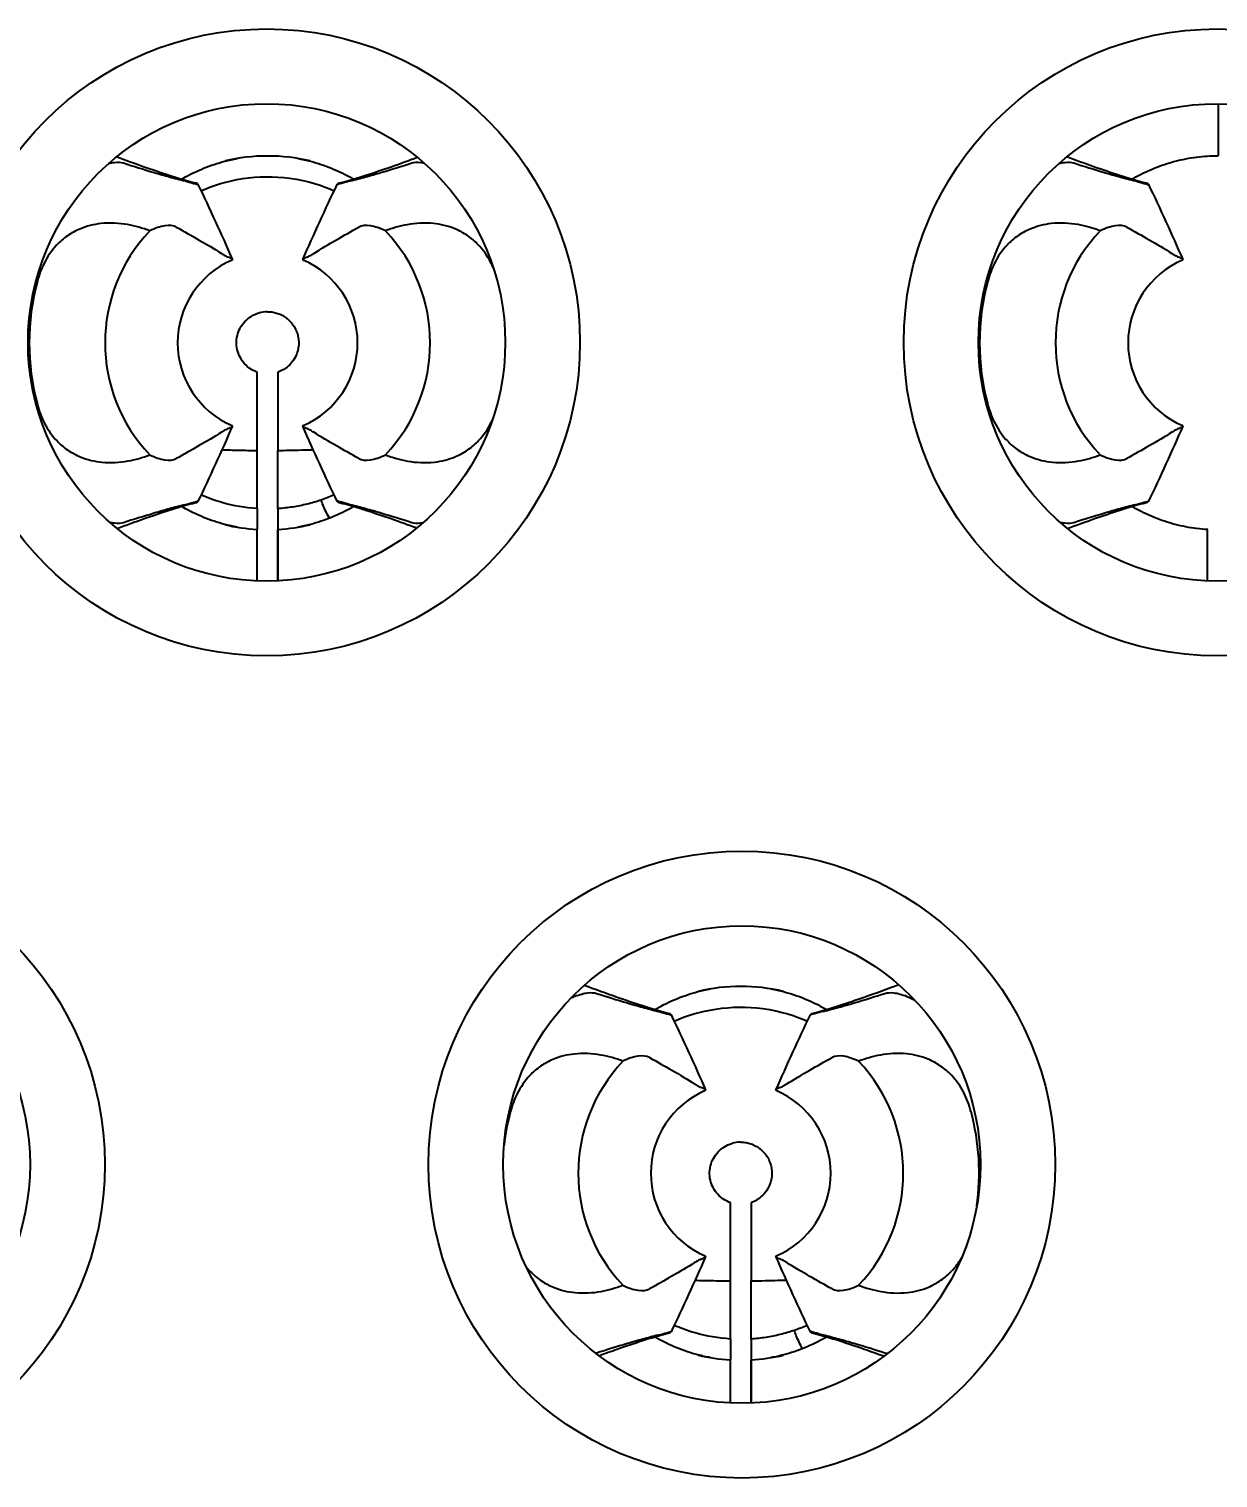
# Model space of a CAD drawing. Header units: millimetres. Extents: x 0 to 1188, y 0 to 840.
# Drawn here: x 111.697 to 114.562, y 345.571 to 349.061 of the extents above; entities that cross this region are included whole.
import ezdxf

# ---------------------------------------------------------------- set-up
doc = ezdxf.new("R2010")
doc.units = ezdxf.units.MM
doc.header["$LTSCALE"] = 2
doc.layers.add('가시적인 것(ISO)', color=3, linetype='Continuous', lineweight=40)

msp = doc.modelspace()

# ---------------------------------------------------------------- linework, layer by layer
at = {"layer": '가시적인 것(ISO)'}
for p, q in [((114.5615, 348.8806), (114.5615, 348.7552)), ((112.2465, 347.9054), (112.2465, 348.0453)), ((112.2965, 347.9054), (112.2965, 348.0454)), ((112.2465, 347.9054), (112.2465, 347.8553)), ((112.2465, 347.731), (112.2465, 347.8553)), ((112.2965, 347.7312), (112.2965, 347.8553)), ((113.3865, 345.9054), (113.3865, 346.0453)), ((113.4365, 345.9054), (113.4365, 346.0454)), ((113.3865, 345.9054), (113.3865, 345.8553)), ((113.3865, 345.7512), (113.3865, 345.8553)), ((113.4365, 345.751), (113.4365, 345.8553))]:
    msp.add_line(p, q, dxfattribs=at)
for centre, radius in [((112.2692, 348.3056), 0.755), ((114.5592, 348.3056), 0.755), ((112.2692, 348.3056), 0.575), ((114.5592, 348.3056), 0.575), ((111.1242, 346.3256), 0.755), ((113.4142, 346.3256), 0.755), ((111.1242, 346.3256), 0.575), ((113.4142, 346.3256), 0.575)]:
    msp.add_circle(centre, radius, dxfattribs=at)
for centre, radius, start, end in [((112.2715, 348.3046), 0.45, 90, 103.1782), ((112.2715, 348.3046), 0.45, 76.8218, 90), ((112.2715, 348.3046), 0.3916, 136.4808, 223.5197), ((112.2715, 348.3046), 0.3916, 316.4807, 43.5197), ((114.5615, 348.3046), 0.3916, 136.4808, 223.5197), ((112.2715, 348.3046), 0.2168, 113.2155, 246.7835), ((112.2715, 348.3046), 0.2168, 293.2154, 66.7839), ((114.5615, 348.3046), 0.2168, 113.2155, 246.7835), ((112.2715, 348.3046), 0.5744, 164.9931, 195.0072), ((114.5615, 348.3046), 0.5744, 164.9931, 195.0072), ((112.2715, 348.3046), 0.45, 256.8218, 266.8153), ((112.2715, 348.3046), 0.45, 273.1847, 283.1782), ((113.4115, 346.3046), 0.45, 90, 103.1782), ((113.4115, 346.3046), 0.45, 76.8218, 90), ((113.4115, 346.3046), 0.3916, 136.4808, 223.5197), ((113.4115, 346.3046), 0.3916, 316.4807, 43.5197), ((113.4115, 346.3046), 0.2168, 113.2155, 246.7835), ((113.4115, 346.3046), 0.2168, 293.2154, 66.7839), ((113.4115, 346.3046), 0.5744, 164.9931, 173.2253), ((113.4115, 346.3046), 0.5744, 352.1098, 15.0072), ((113.4115, 346.3046), 0.45, 256.8218, 266.8153), ((113.4115, 346.3046), 0.45, 273.1847, 283.1782)]:
    msp.add_arc(centre, radius, start, end, dxfattribs=at)
for centre, major_axis, ratio, start_param, end_param in [((111.6484, 348.3739), (-0.463, -0.2959), 0.288482, 3.394769, 3.408062), ((111.6278, 348.4698), (-0.4764, -0.2156), 0.090673, 3.19962, 3.25302), ((112.9152, 348.4699), (-0.4763, 0.2155), 0.09072, 6.171688, 6.225172), ((112.9166, 348.3574), (-0.4849, 0.3125), 0.282242, 6.024103, 6.037105), ((113.9384, 348.3739), (-0.463, -0.2959), 0.288483, 3.39477, 3.408063), ((113.9178, 348.4698), (-0.4764, -0.2156), 0.090673, 3.19962, 3.25302), ((112.2716, 348.3027), (0.0022, -0.0768), 0.987445, 3.113519, 3.4016), ((111.6266, 348.2517), (-0.4848, 0.3124), 0.282263, 2.882486, 2.895487), ((111.6279, 348.1394), (-0.4763, 0.2155), 0.090718, 3.030103, 3.083581), ((112.9153, 348.1395), (-0.4764, -0.2156), 0.090678, 0.058025, 0.111435), ((112.8917, 348.2331), (-0.46, -0.2936), 0.289368, 0.254192, 0.267534), ((113.9165, 348.2517), (-0.4848, 0.3124), 0.282261, 2.882487, 2.895488), ((113.9179, 348.1394), (-0.4763, 0.2155), 0.090718, 3.030103, 3.083581), ((112.7884, 346.3739), (-0.463, -0.2959), 0.288482, 3.394769, 3.408062), ((114.0566, 346.3574), (-0.4849, 0.3125), 0.282241, 6.024104, 6.037106), ((112.7678, 346.4698), (-0.4764, -0.2156), 0.090673, 3.19962, 3.25302), ((114.0552, 346.4699), (-0.4763, 0.2155), 0.09072, 6.171688, 6.225172), ((113.4116, 346.3027), (0.0022, -0.0768), 0.987445, 3.113519, 3.4016), ((112.7666, 346.2517), (-0.4848, 0.3124), 0.282262, 2.882486, 2.895487), ((112.7679, 346.1394), (-0.4763, 0.2155), 0.090718, 3.030103, 3.083581), ((114.0553, 346.1395), (-0.4764, -0.2156), 0.090678, 0.058025, 0.111435), ((114.0317, 346.2331), (-0.46, -0.2936), 0.289369, 0.254193, 0.267536)]:
    msp.add_ellipse(centre, major_axis=major_axis, ratio=ratio, start_param=start_param, end_param=end_param, dxfattribs=at)
for points, knots in [([(112.0991, 348.6888), (112.0754, 348.695), (112.0538, 348.7015), (112.014, 348.7143), (111.9936, 348.7212), (111.9515, 348.7359), (111.929, 348.7441), (111.9072, 348.7523)], [0.000001, 0.000001, 0.000001, 0.000001, 0.0588699, 0.0588699, 0.1213777, 0.1213777, 0.192838, 0.192838, 0.192838, 0.192838]), ([(112.6327, 348.7511), (112.6119, 348.7433), (112.5904, 348.7355), (112.5494, 348.7212), (112.529, 348.7143), (112.4892, 348.7015), (112.4676, 348.695), (112.444, 348.6888)], [0.0660033, 0.0660033, 0.0660033, 0.0660033, 0.135923, 0.135923, 0.2001231, 0.2001231, 0.2605456, 0.2605456, 0.2605456, 0.2605456]), ([(114.3891, 348.6888), (114.3654, 348.695), (114.3438, 348.7015), (114.304, 348.7143), (114.2836, 348.7212), (114.2415, 348.7359), (114.219, 348.7441), (114.1972, 348.7523)], [0.000001, 0.000001, 0.000001, 0.000001, 0.0588699, 0.0588699, 0.1213777, 0.1213777, 0.192838, 0.192838, 0.192838, 0.192838]), ([(114.3575, 348.7006), (114.3738, 348.71), (114.3905, 348.7182), (114.4074, 348.725), (114.4243, 348.7319), (114.4413, 348.7375), (114.4584, 348.742), (114.4755, 348.7465), (114.4926, 348.7498), (114.5099, 348.752), (114.5271, 348.7541), (114.5444, 348.7552), (114.5615, 348.7552)], [0, 0, 0, 0, 0.25, 0.25, 0.25, 0.5, 0.5, 0.5, 0.75, 0.75, 0.75, 1, 1, 1, 1]), ([(111.8883, 348.7363), (111.8935, 348.7377), (111.8984, 348.7386), (111.9113, 348.7401), (111.9185, 348.7396), (111.9242, 348.7378)], [-0.009302568, -0.009302568, -0.009302568, -0.009302568, -0.006071666, -0.006071666, -0.000001, -0.000001, -0.000001, -0.000001]), ([(111.9242, 348.7378), (111.9478, 348.7302), (111.9728, 348.7223), (112.0102, 348.7113), (112.0225, 348.7078), (112.0469, 348.7012), (112.0596, 348.6978), (112.0726, 348.6945)], [0.000001, 0.000001, 0.000001, 0.000001, 0.02510025, 0.02510025, 0.03680794, 0.03680794, 0.04760817, 0.04760817, 0.04760817, 0.04760817]), ([(112.0675, 348.7006), (112.0838, 348.71), (112.1005, 348.7182), (112.1174, 348.725), (112.1343, 348.7319), (112.1513, 348.7375), (112.1684, 348.742), (112.1785, 348.7446), (112.1886, 348.7469), (112.1987, 348.7487)], [0, 0, 0, 0, 0.25, 0.25, 0.25, 0.5, 0.5, 0.5, 0.6474893, 0.6474893, 0.6474893, 0.6474893]), ([(112.3443, 348.7487), (112.3545, 348.7469), (112.3646, 348.7446), (112.3747, 348.742), (112.3917, 348.7375), (112.4087, 348.7319), (112.4256, 348.725), (112.4425, 348.7182), (112.4592, 348.71), (112.4756, 348.7006)], [0.3524805, 0.3524805, 0.3524805, 0.3524805, 0.5, 0.5, 0.5, 0.75, 0.75, 0.75, 1, 1, 1, 1]), ([(112.4705, 348.6945), (112.4833, 348.6977), (112.4961, 348.7011), (112.5204, 348.7078), (112.5327, 348.7113), (112.5701, 348.7223), (112.5952, 348.7302), (112.6188, 348.7378)], [0.000001, 0.000001, 0.000001, 0.000001, 0.01087287, 0.01087287, 0.02267328, 0.02267328, 0.04807128, 0.04807128, 0.04807128, 0.04807128]), ([(112.6188, 348.7378), (112.6245, 348.7396), (112.6318, 348.7401), (112.6429, 348.7388), (112.6456, 348.7384), (112.6484, 348.7378)], [-0.048121605, -0.048121605, -0.048121605, -0.048121605, -0.04200366, -0.04200366, -0.040148084, -0.040148084, -0.040148084, -0.040148084]), ([(114.1783, 348.7363), (114.1835, 348.7377), (114.1884, 348.7386), (114.2013, 348.7401), (114.2085, 348.7396), (114.2142, 348.7378)], [-0.009302568, -0.009302568, -0.009302568, -0.009302568, -0.006071666, -0.006071666, -0.000001, -0.000001, -0.000001, -0.000001]), ([(114.2142, 348.7378), (114.2378, 348.7302), (114.2628, 348.7223), (114.3002, 348.7113), (114.3125, 348.7078), (114.3369, 348.7012), (114.3496, 348.6978), (114.3626, 348.6945)], [0.000001, 0.000001, 0.000001, 0.000001, 0.02510025, 0.02510025, 0.03680794, 0.03680794, 0.04760817, 0.04760817, 0.04760817, 0.04760817]), ([(112.0753, 348.6938), (112.0957, 348.6882), (112.1051, 348.6849), (112.1034, 348.6867), (112.1029, 348.6871), (112.1023, 348.6875)], [0.000001, 0.000001, 0.000001, 0.000001, 0.01769583, 0.01769583, 0.02027831, 0.02027831, 0.02027831, 0.02027831]), ([(112.111, 348.671), (112.1407, 348.684), (112.1741, 348.6944), (112.249, 348.7058), (112.2871, 348.7061), (112.3689, 348.6952), (112.4051, 348.6828), (112.432, 348.671)], [0.00074803, 0.00074803, 0.00074803, 0.00074803, 0.01038667, 0.01038667, 0.01998416, 0.01998416, 0.03136891, 0.03136891, 0.03136891, 0.03136891]), ([(112.4678, 348.6938), (112.4474, 348.6882), (112.438, 348.6849), (112.4396, 348.6867), (112.4401, 348.6871), (112.4408, 348.6875)], [-0.02032758, -0.02032758, -0.02032758, -0.02032758, -0.00261133, -0.00261133, -0.000001, -0.000001, -0.000001, -0.000001]), ([(114.3653, 348.6938), (114.3857, 348.6882), (114.3951, 348.6849), (114.3934, 348.6867), (114.3929, 348.6871), (114.3923, 348.6875)], [0.000001, 0.000001, 0.000001, 0.000001, 0.01769583, 0.01769583, 0.02027831, 0.02027831, 0.02027831, 0.02027831]), ([(111.9875, 348.5743), (111.9704, 348.5809), (111.9526, 348.5861), (111.9133, 348.593), (111.8915, 348.5942), (111.8526, 348.5899), (111.8354, 348.5857), (111.8086, 348.5743), (111.7986, 348.5689), (111.7798, 348.5558), (111.7711, 348.5484), (111.7511, 348.5271), (111.741, 348.5125), (111.726, 348.4827), (111.7207, 348.4682), (111.7167, 348.4534)], [0.000001, 0.000001, 0.000001, 0.000001, 0.00626223, 0.00626223, 0.01343841, 0.01343841, 0.01913464, 0.01913464, 0.02272973, 0.02272973, 0.02626393, 0.02626393, 0.03167014, 0.03167014, 0.03630667, 0.03630667, 0.03630667, 0.03630667]), ([(112.0515, 348.5834), (112.0449, 348.587), (112.0354, 348.5881), (112.0131, 348.5848), (112.0008, 348.5809), (111.9875, 348.5743)], [0.000001, 0.000001, 0.000001, 0.000001, 0.00832328, 0.00832328, 0.01574209, 0.01574209, 0.01574209, 0.01574209]), ([(112.0515, 348.5834), (112.0694, 348.5735), (112.0875, 348.5632), (112.1251, 348.5414), (112.1427, 348.5313), (112.1605, 348.5199)], [0.000001, 0.000001, 0.000001, 0.000001, 0.02267265, 0.02267265, 0.04797339, 0.04797339, 0.04797339, 0.04797339]), ([(112.3826, 348.5199), (112.4003, 348.5312), (112.418, 348.5415), (112.4555, 348.5632), (112.4735, 348.5735), (112.4916, 348.5834)], [0.000001, 0.000001, 0.000001, 0.000001, 0.02202225, 0.02202225, 0.04195247, 0.04195247, 0.04195247, 0.04195247]), ([(112.5555, 348.5743), (112.5423, 348.5809), (112.5301, 348.5847), (112.5077, 348.5881), (112.4982, 348.587), (112.4916, 348.5834)], [0.000001, 0.000001, 0.000001, 0.000001, 0.00737627, 0.00737627, 0.01570949, 0.01570949, 0.01570949, 0.01570949]), ([(112.8158, 348.4842), (112.8137, 348.4892), (112.8114, 348.494), (112.8008, 348.5143), (112.7909, 348.5285), (112.7711, 348.5492), (112.7624, 348.5565), (112.7436, 348.5694), (112.7335, 348.5748), (112.7062, 348.5862), (112.6886, 348.5903), (112.6497, 348.5942), (112.6284, 348.5929), (112.5899, 348.5859), (112.5723, 348.5808), (112.5555, 348.5743)], [0.00327184, 0.00327184, 0.00327184, 0.00327184, 0.00488809, 0.00488809, 0.01015041, 0.01015041, 0.01364946, 0.01364946, 0.01725329, 0.01725329, 0.02305912, 0.02305912, 0.03007931, 0.03007931, 0.03622793, 0.03622793, 0.03622793, 0.03622793]), ([(114.2775, 348.5743), (114.2604, 348.5809), (114.2426, 348.5861), (114.2033, 348.593), (114.1815, 348.5942), (114.1426, 348.5899), (114.1254, 348.5857), (114.0986, 348.5743), (114.0886, 348.5689), (114.0698, 348.5558), (114.0611, 348.5484), (114.0411, 348.5271), (114.031, 348.5125), (114.016, 348.4827), (114.0107, 348.4682), (114.0067, 348.4534)], [0.000001, 0.000001, 0.000001, 0.000001, 0.00626223, 0.00626223, 0.01343841, 0.01343841, 0.01913464, 0.01913464, 0.02272973, 0.02272973, 0.02626393, 0.02626393, 0.03167014, 0.03167014, 0.03630667, 0.03630667, 0.03630667, 0.03630667]), ([(114.3415, 348.5834), (114.3349, 348.587), (114.3254, 348.5881), (114.3031, 348.5848), (114.2908, 348.5809), (114.2775, 348.5743)], [0.000001, 0.000001, 0.000001, 0.000001, 0.00832328, 0.00832328, 0.01574209, 0.01574209, 0.01574209, 0.01574209]), ([(114.3415, 348.5834), (114.3594, 348.5735), (114.3775, 348.5632), (114.4151, 348.5414), (114.4327, 348.5313), (114.4505, 348.5199)], [0.000001, 0.000001, 0.000001, 0.000001, 0.02267265, 0.02267265, 0.04797339, 0.04797339, 0.04797339, 0.04797339]), ([(112.1605, 348.5199), (112.1634, 348.5181), (112.1662, 348.5164), (112.1715, 348.5135), (112.174, 348.5123), (112.1765, 348.5112)], [-0.007255096, -0.007255096, -0.007255096, -0.007255096, -0.003632959, -0.003632959, -0.000001, -0.000001, -0.000001, -0.000001]), ([(112.1864, 348.504), (112.1872, 348.5046), (112.1868, 348.5055), (112.1852, 348.5068), (112.1835, 348.508), (112.1806, 348.5095), (112.1765, 348.5112)], [0, 0, 0, 0, 0.5, 0.5, 0.5, 1, 1, 1, 1]), ([(112.3666, 348.5112), (112.3624, 348.5095), (112.3595, 348.508), (112.3579, 348.5068), (112.3562, 348.5055), (112.3558, 348.5046), (112.3566, 348.504)], [0, 0, 0, 0, 0.5, 0.5, 0.5, 1, 1, 1, 1]), ([(112.3666, 348.5112), (112.369, 348.5123), (112.3716, 348.5135), (112.3769, 348.5164), (112.3797, 348.518), (112.3826, 348.5199)], [-0.007254423, -0.007254423, -0.007254423, -0.007254423, -0.003622775, -0.003622775, -0.000001, -0.000001, -0.000001, -0.000001]), ([(114.4505, 348.5199), (114.4534, 348.5181), (114.4562, 348.5164), (114.4615, 348.5135), (114.464, 348.5123), (114.4665, 348.5112)], [-0.007255096, -0.007255096, -0.007255096, -0.007255096, -0.003632959, -0.003632959, -0.000001, -0.000001, -0.000001, -0.000001]), ([(114.4764, 348.504), (114.4772, 348.5046), (114.4768, 348.5055), (114.4752, 348.5068), (114.4735, 348.508), (114.4706, 348.5095), (114.4665, 348.5112)], [0, 0, 0, 0, 0.5, 0.5, 0.5, 1, 1, 1, 1]), ([(112.2196, 348.2505), (112.2149, 348.255), (112.2108, 348.2601), (112.2074, 348.2657), (112.204, 348.2712), (112.2014, 348.2773), (112.1995, 348.2835), (112.1977, 348.2898), (112.1967, 348.2962), (112.1965, 348.3027), (112.1964, 348.3092), (112.1971, 348.3157), (112.1986, 348.3221), (112.2001, 348.3284), (112.2024, 348.3345), (112.2055, 348.3402), (112.2086, 348.3459), (112.2124, 348.3513), (112.2169, 348.356), (112.2214, 348.3608), (112.2265, 348.365), (112.2321, 348.3684), (112.2377, 348.3719), (112.2437, 348.3746), (112.25, 348.3765)], [0, 0, 0, 0, 0.125, 0.125, 0.125, 0.25, 0.25, 0.25, 0.375, 0.375, 0.375, 0.5, 0.5, 0.5, 0.625, 0.625, 0.625, 0.75, 0.75, 0.75, 0.875, 0.875, 0.875, 0.9999979, 0.9999979, 0.9999979, 0.9999979]), ([(112.2715, 348.3796), (112.276, 348.3796), (112.2805, 348.3792), (112.2849, 348.3784), (112.2867, 348.3781), (112.2886, 348.3777), (112.2904, 348.3772), (112.2942, 348.3762), (112.298, 348.3749), (112.3017, 348.3733), (112.3039, 348.3723), (112.306, 348.3712), (112.3081, 348.3701), (112.3112, 348.3684), (112.314, 348.3665), (112.3168, 348.3644), (112.3191, 348.3626), (112.3214, 348.3607), (112.3235, 348.3587), (112.3256, 348.3567), (112.3276, 348.3545), (112.3294, 348.3523), (112.3316, 348.3496), (112.3336, 348.3468), (112.3355, 348.3438), (112.3367, 348.3418), (112.3379, 348.3397), (112.3389, 348.3375), (112.3407, 348.3339), (112.3421, 348.3302), (112.3433, 348.3264), (112.3438, 348.3246), (112.3443, 348.3228), (112.3447, 348.3209), (112.3457, 348.3166), (112.3463, 348.3121), (112.3465, 348.3076), (112.3465, 348.3063), (112.3465, 348.3049), (112.3465, 348.3036), (112.3464, 348.2986), (112.3459, 348.2936), (112.3448, 348.2887), (112.3446, 348.2879), (112.3444, 348.2871), (112.3442, 348.2863), (112.3429, 348.281), (112.341, 348.2758), (112.3385, 348.2708), (112.3356, 348.2652), (112.332, 348.2599), (112.3278, 348.2551), (112.3241, 348.2508), (112.3199, 348.247), (112.3153, 348.2437), (112.3147, 348.2433), (112.3141, 348.2429), (112.3135, 348.2425), (112.3093, 348.2396), (112.3048, 348.2372), (112.3001, 348.2353), (112.2989, 348.2348), (112.2977, 348.2343), (112.2965, 348.2339)], [0, 0, 0, 0, 0.064029, 0.064029, 0.064029, 0.090909, 0.090909, 0.090909, 0.147575, 0.147575, 0.147575, 0.181818, 0.181818, 0.181818, 0.230906, 0.230906, 0.230906, 0.272727, 0.272727, 0.272727, 0.31446, 0.31446, 0.31446, 0.363636, 0.363636, 0.363636, 0.397788, 0.397788, 0.397788, 0.454545, 0.454545, 0.454545, 0.481311, 0.481311, 0.481311, 0.545455, 0.545455, 0.545455, 0.564756, 0.564756, 0.564756, 0.636364, 0.636364, 0.636364, 0.648191, 0.648191, 0.648191, 0.727273, 0.727273, 0.727273, 0.818182, 0.818182, 0.818182, 0.898575, 0.898575, 0.898575, 0.909091, 0.909091, 0.909091, 0.981969, 0.981969, 0.981969, 1, 1, 1, 1]), ([(112.2465, 348.2339), (112.2414, 348.2357), (112.2317, 348.2404), (112.2233, 348.2469), (112.2196, 348.2505)], [0.0000005, 0.0000005, 0.0000005, 0.0000005, 0.5, 0.999989, 0.999989, 0.999989, 0.999989]), ([(112.2465, 348.1367), (112.2465, 348.1676), (112.2465, 348.192), (112.2465, 348.2251), (112.2465, 348.2339), (112.2465, 348.2339)], [-0.0283629, -0.0283629, -0.0283629, -0.0283629, -0.01405808, -0.01405808, -0.000001, -0.000001, -0.000001, -0.000001]), ([(112.2965, 348.2339), (112.2965, 348.2339), (112.2965, 348.2251), (112.2965, 348.1921), (112.2965, 348.1677), (112.2965, 348.1368)], [-0.0282305, -0.0282305, -0.0282305, -0.0282305, -0.01423903, -0.01423903, -0.0000015, -0.0000015, -0.0000015, -0.0000015]), ([(111.7167, 348.1559), (111.721, 348.14), (111.7267, 348.1246), (111.7424, 348.0947), (111.7523, 348.0806), (111.7721, 348.06), (111.7807, 348.0526), (111.7996, 348.0397), (111.8097, 348.0343), (111.8371, 348.023), (111.8547, 348.0189), (111.8936, 348.0151), (111.9148, 348.0164), (111.9532, 348.0234), (111.9707, 348.0285), (111.9875, 348.0349)], [0.000001, 0.000001, 0.000001, 0.000001, 0.00492376, 0.00492376, 0.01016888, 0.01016888, 0.01366516, 0.01366516, 0.01727295, 0.01727295, 0.02310028, 0.02310028, 0.0300965, 0.0300965, 0.03622826, 0.03622826, 0.03622826, 0.03622826]), ([(114.0067, 348.1559), (114.011, 348.14), (114.0167, 348.1246), (114.0324, 348.0947), (114.0423, 348.0806), (114.0621, 348.06), (114.0707, 348.0526), (114.0896, 348.0397), (114.0997, 348.0343), (114.1271, 348.023), (114.1447, 348.0189), (114.1836, 348.0151), (114.2048, 348.0164), (114.2432, 348.0234), (114.2607, 348.0285), (114.2775, 348.0349)], [0.000001, 0.000001, 0.000001, 0.000001, 0.00492376, 0.00492376, 0.01016888, 0.01016888, 0.01366516, 0.01366516, 0.01727295, 0.01727295, 0.02310028, 0.02310028, 0.0300965, 0.0300965, 0.03622826, 0.03622826, 0.03622826, 0.03622826]), ([(112.1604, 348.0893), (112.1427, 348.078), (112.125, 348.0678), (112.0875, 348.046), (112.0695, 348.0357), (112.0515, 348.0259)], [0.000001, 0.000001, 0.000001, 0.000001, 0.02202179, 0.02202179, 0.04195434, 0.04195434, 0.04195434, 0.04195434]), ([(112.1765, 348.098), (112.174, 348.097), (112.1715, 348.0957), (112.1661, 348.0928), (112.1634, 348.0912), (112.1604, 348.0893)], [-0.007253637, -0.007253637, -0.007253637, -0.007253637, -0.003622384, -0.003622384, -0.000001, -0.000001, -0.000001, -0.000001]), ([(112.1765, 348.098), (112.1806, 348.0997), (112.1835, 348.1013), (112.1852, 348.1025), (112.1868, 348.1037), (112.1872, 348.1046), (112.1864, 348.1052)], [0, 0, 0, 0, 0.5, 0.5, 0.5, 1, 1, 1, 1]), ([(112.3566, 348.1052), (112.3558, 348.1046), (112.3562, 348.1037), (112.3579, 348.1025), (112.3595, 348.1013), (112.3624, 348.0997), (112.3666, 348.098)], [0, 0, 0, 0, 0.5, 0.5, 0.5, 1, 1, 1, 1]), ([(112.3826, 348.0893), (112.3797, 348.0912), (112.3769, 348.0928), (112.3715, 348.0957), (112.369, 348.097), (112.3666, 348.098)], [-0.007255314, -0.007255314, -0.007255314, -0.007255314, -0.003633065, -0.003633065, -0.000001, -0.000001, -0.000001, -0.000001]), ([(112.4916, 348.0259), (112.4736, 348.0357), (112.4556, 348.046), (112.4179, 348.0678), (112.4003, 348.078), (112.3826, 348.0893)], [0.000001, 0.000001, 0.000001, 0.000001, 0.02266577, 0.02266577, 0.04797204, 0.04797204, 0.04797204, 0.04797204]), ([(112.5555, 348.0349), (112.5726, 348.0284), (112.5905, 348.0232), (112.6297, 348.0162), (112.6515, 348.015), (112.6905, 348.0193), (112.7076, 348.0235), (112.7345, 348.0349), (112.7445, 348.0404), (112.7633, 348.0534), (112.7719, 348.0609), (112.792, 348.0821), (112.802, 348.0968), (112.8111, 348.1149), (112.8122, 348.117), (112.8132, 348.1192)], [0.000001, 0.000001, 0.000001, 0.000001, 0.00626235, 0.00626235, 0.0134386, 0.0134386, 0.01913477, 0.01913477, 0.02272976, 0.02272976, 0.0262638, 0.0262638, 0.03166957, 0.03166957, 0.03238711, 0.03238711, 0.03238711, 0.03238711]), ([(114.4504, 348.0893), (114.4327, 348.078), (114.415, 348.0678), (114.3775, 348.046), (114.3595, 348.0357), (114.3415, 348.0259)], [0.000001, 0.000001, 0.000001, 0.000001, 0.02202179, 0.02202179, 0.04195434, 0.04195434, 0.04195434, 0.04195434]), ([(114.4665, 348.098), (114.464, 348.097), (114.4615, 348.0957), (114.4561, 348.0928), (114.4534, 348.0912), (114.4504, 348.0893)], [-0.007253637, -0.007253637, -0.007253637, -0.007253637, -0.003622384, -0.003622384, -0.000001, -0.000001, -0.000001, -0.000001]), ([(114.4665, 348.098), (114.4706, 348.0997), (114.4735, 348.1013), (114.4752, 348.1025), (114.4768, 348.1037), (114.4772, 348.1046), (114.4764, 348.1052)], [0, 0, 0, 0, 0.5, 0.5, 0.5, 1, 1, 1, 1]), ([(111.9875, 348.0349), (112.0008, 348.0284), (112.013, 348.0245), (112.0353, 348.0211), (112.0448, 348.0223), (112.0515, 348.0259)], [0.000001, 0.000001, 0.000001, 0.000001, 0.00737626, 0.00737626, 0.01570945, 0.01570945, 0.01570945, 0.01570945]), ([(112.1612, 348.0467), (112.1741, 348.0468), (112.1875, 348.0465), (112.216, 348.0458), (112.2312, 348.0455), (112.2465, 348.0453)], [0.017214595, 0.017214595, 0.017214595, 0.017214595, 0.021507398, 0.021507398, 0.026103666, 0.026103666, 0.026103666, 0.026103666]), ([(112.2965, 348.0454), (112.3053, 348.0455), (112.314, 348.0457), (112.3332, 348.0461), (112.3436, 348.0464), (112.3633, 348.0468), (112.3726, 348.047), (112.3817, 348.0469)], [0.000001, 0.000001, 0.000001, 0.000001, 0.002645454, 0.002645454, 0.005867942, 0.005867942, 0.008896239, 0.008896239, 0.008896239, 0.008896239]), ([(112.4916, 348.0259), (112.4982, 348.0223), (112.5077, 348.0211), (112.53, 348.0245), (112.5422, 348.0284), (112.5555, 348.0349)], [0.000001, 0.000001, 0.000001, 0.000001, 0.00832329, 0.00832329, 0.01574211, 0.01574211, 0.01574211, 0.01574211]), ([(114.2775, 348.0349), (114.2908, 348.0284), (114.303, 348.0245), (114.3253, 348.0211), (114.3348, 348.0223), (114.3415, 348.0259)], [0.000001, 0.000001, 0.000001, 0.000001, 0.00737626, 0.00737626, 0.01570945, 0.01570945, 0.01570945, 0.01570945]), ([(111.9088, 347.8575), (111.9301, 347.8655), (111.9521, 347.8736), (111.9937, 347.8881), (112.0141, 347.895), (112.0539, 347.9077), (112.0755, 347.9142), (112.0991, 347.9204)], [0.06425, 0.06425, 0.06425, 0.06425, 0.1360095, 0.1360095, 0.2001654, 0.2001654, 0.2604816, 0.2604816, 0.2604816, 0.2604816]), ([(112.0726, 347.9147), (112.0597, 347.9115), (112.047, 347.9081), (112.0227, 347.9015), (112.0104, 347.8979), (111.973, 347.8869), (111.9478, 347.8791), (111.9242, 347.8715)], [0.000001, 0.000001, 0.000001, 0.000001, 0.01087239, 0.01087239, 0.02267253, 0.02267253, 0.04807062, 0.04807062, 0.04807062, 0.04807062]), ([(112.0753, 347.9154), (112.0956, 347.9211), (112.1051, 347.9244), (112.1034, 347.9225), (112.1029, 347.9222), (112.1023, 347.9217)], [-0.02032757, -0.02032757, -0.02032757, -0.02032757, -0.00261135, -0.00261135, -0.000001, -0.000001, -0.000001, -0.000001]), ([(112.2465, 347.9054), (112.2178, 347.9072), (112.1893, 347.9121), (112.1419, 347.9256), (112.125, 347.9321), (112.111, 347.9382)], [0.000001, 0.000001, 0.000001, 0.000001, 0.00863494, 0.00863494, 0.01473932, 0.01473932, 0.01473932, 0.01473932]), ([(112.4009, 347.9261), (112.3896, 347.9223), (112.3668, 347.9156), (112.3319, 347.9087), (112.3083, 347.9061), (112.2965, 347.9054)], [0.0000018, 0.0000018, 0.0000018, 0.0000018, 0.3333334, 0.6666667, 1, 1, 1, 1]), ([(112.4205, 347.8821), (112.4175, 347.8876), (112.4116, 347.8988), (112.405, 347.9136), (112.4019, 347.9222), (112.4009, 347.9261)], [0.0448363, 0.0448363, 0.0448363, 0.0448363, 0.3333333, 0.6666667, 0.9998988, 0.9998988, 0.9998988, 0.9998988]), ([(112.4678, 347.9154), (112.4474, 347.9211), (112.4379, 347.9244), (112.4397, 347.9225), (112.4401, 347.9222), (112.4408, 347.9217)], [0.000001, 0.000001, 0.000001, 0.000001, 0.01769584, 0.01769584, 0.02027831, 0.02027831, 0.02027831, 0.02027831]), ([(112.444, 347.9204), (112.4676, 347.9142), (112.4892, 347.9077), (112.5291, 347.8949), (112.5495, 347.888), (112.5899, 347.8739), (112.6108, 347.8663), (112.6311, 347.8587)], [0.000001, 0.000001, 0.000001, 0.000001, 0.0588726, 0.0588726, 0.1213808, 0.1213808, 0.1876601, 0.1876601, 0.1876601, 0.1876601]), ([(112.6188, 347.8715), (112.5952, 347.8791), (112.5702, 347.8869), (112.5328, 347.8979), (112.5205, 347.9014), (112.4962, 347.9081), (112.4834, 347.9115), (112.4704, 347.9147)], [0.000001, 0.000001, 0.000001, 0.000001, 0.02510087, 0.02510087, 0.0368086, 0.0368086, 0.04760889, 0.04760889, 0.04760889, 0.04760889]), ([(114.1988, 347.8575), (114.2201, 347.8655), (114.2421, 347.8736), (114.2837, 347.8881), (114.3041, 347.895), (114.3439, 347.9077), (114.3655, 347.9142), (114.3891, 347.9204)], [0.06425, 0.06425, 0.06425, 0.06425, 0.1360095, 0.1360095, 0.2001654, 0.2001654, 0.2604816, 0.2604816, 0.2604816, 0.2604816]), ([(114.3626, 347.9147), (114.3497, 347.9115), (114.337, 347.9081), (114.3127, 347.9015), (114.3004, 347.8979), (114.263, 347.8869), (114.2378, 347.8791), (114.2142, 347.8715)], [0.000001, 0.000001, 0.000001, 0.000001, 0.01087239, 0.01087239, 0.02267253, 0.02267253, 0.04807062, 0.04807062, 0.04807062, 0.04807062]), ([(114.3653, 347.9154), (114.3856, 347.9211), (114.3951, 347.9244), (114.3934, 347.9225), (114.3929, 347.9222), (114.3923, 347.9217)], [-0.02032757, -0.02032757, -0.02032757, -0.02032757, -0.00261135, -0.00261135, -0.000001, -0.000001, -0.000001, -0.000001]), ([(112.1986, 347.8606), (112.1885, 347.8624), (112.1784, 347.8646), (112.1684, 347.8672), (112.1513, 347.8717), (112.1343, 347.8773), (112.1174, 347.8842), (112.1005, 347.8911), (112.0838, 347.8992), (112.0675, 347.9086)], [0.2633685, 0.2633685, 0.2633685, 0.2633685, 0.43111, 0.43111, 0.43111, 0.715555, 0.715555, 0.715555, 1, 1, 1, 1]), ([(112.2965, 347.9054), (112.2965, 347.9006), (112.2965, 347.8905), (112.2965, 347.8743), (112.2965, 347.8623), (112.2965, 347.8558), (112.2965, 347.8553)], [0, 0, 0, 0, 0.125, 0.25, 0.375, 0.3853845, 0.3853845, 0.3853845, 0.3853845]), ([(112.4756, 347.9086), (112.4592, 347.8992), (112.4425, 347.8911), (112.4256, 347.8842), (112.4087, 347.8773), (112.3917, 347.8717), (112.3746, 347.8672), (112.3646, 347.8646), (112.3545, 347.8624), (112.3444, 347.8606)], [0, 0, 0, 0, 0.2844503, 0.2844503, 0.2844503, 0.5689005, 0.5689005, 0.5689005, 0.7366104, 0.7366104, 0.7366104, 0.7366104]), ([(114.5366, 347.8548), (114.5277, 347.8553), (114.5187, 347.8562), (114.5098, 347.8573), (114.4926, 347.8595), (114.4754, 347.8628), (114.4584, 347.8672), (114.4413, 347.8717), (114.4243, 347.8773), (114.4074, 347.8842), (114.3905, 347.8911), (114.3738, 347.8992), (114.3575, 347.9086)], [0.0000003, 0.0000003, 0.0000003, 0.0000003, 0.146665, 0.146665, 0.146665, 0.43111, 0.43111, 0.43111, 0.715555, 0.715555, 0.715555, 1, 1, 1, 1]), ([(111.9242, 347.8715), (111.9185, 347.8696), (111.9113, 347.8691), (111.8991, 347.8705), (111.8953, 347.8712), (111.8913, 347.8722)], [-0.04812161, -0.04812161, -0.04812161, -0.04812161, -0.042003663, -0.042003663, -0.03943709, -0.03943709, -0.03943709, -0.03943709]), ([(112.2465, 347.731), (112.2465, 347.7505), (112.2465, 347.7921), (112.2465, 347.8331), (112.2465, 347.8547)], [0.374824, 0.374824, 0.374824, 0.374824, 0.6666667, 0.9999916, 0.9999916, 0.9999916, 0.9999916]), ([(112.2965, 347.8547), (112.2965, 347.8331), (112.2965, 347.7922), (112.2965, 347.7507), (112.2965, 347.7312)], [0.0000084, 0.0000084, 0.0000084, 0.0000084, 0.3333333, 0.6241763, 0.6241763, 0.6241763, 0.6241763]), ([(112.6456, 347.8709), (112.6438, 347.8706), (112.6419, 347.8703), (112.6317, 347.8691), (112.6245, 347.8696), (112.6188, 347.8715)], [-0.007340497, -0.007340497, -0.007340497, -0.007340497, -0.00607167, -0.00607167, -0.000001, -0.000001, -0.000001, -0.000001]), ([(114.2142, 347.8715), (114.2085, 347.8696), (114.2013, 347.8691), (114.1891, 347.8705), (114.1853, 347.8712), (114.1813, 347.8722)], [-0.04812161, -0.04812161, -0.04812161, -0.04812161, -0.042003663, -0.042003663, -0.03943709, -0.03943709, -0.03943709, -0.03943709]), ([(114.5365, 347.731), (114.5365, 347.7505), (114.5365, 347.7921), (114.5365, 347.8331), (114.5365, 347.8547)], [0.374824, 0.374824, 0.374824, 0.374824, 0.6666667, 0.9999916, 0.9999916, 0.9999916, 0.9999916]), ([(113.0023, 346.7268), (113.0055, 346.7283), (113.0087, 346.7296), (113.0234, 346.7354), (113.0338, 346.7381), (113.0513, 346.7401), (113.0585, 346.7396), (113.0642, 346.7378)], [-0.01429231, -0.01429231, -0.01429231, -0.01429231, -0.0125463, -0.0125463, -0.00607167, -0.00607167, -0.000001, -0.000001, -0.000001, -0.000001]), ([(113.2391, 346.6888), (113.2154, 346.695), (113.1938, 346.7015), (113.154, 346.7143), (113.1336, 346.7212), (113.087, 346.7375), (113.0601, 346.7474), (113.0343, 346.7572)], [0.000001, 0.000001, 0.000001, 0.000001, 0.0588699, 0.0588699, 0.1213777, 0.1213777, 0.2070436, 0.2070436, 0.2070436, 0.2070436]), ([(113.0642, 346.7378), (113.0878, 346.7302), (113.1128, 346.7223), (113.1502, 346.7113), (113.1625, 346.7078), (113.1869, 346.7012), (113.1996, 346.6978), (113.2126, 346.6945)], [0.000001, 0.000001, 0.000001, 0.000001, 0.02510025, 0.02510025, 0.03680794, 0.03680794, 0.04760817, 0.04760817, 0.04760817, 0.04760817]), ([(113.2075, 346.7006), (113.2238, 346.71), (113.2405, 346.7182), (113.2574, 346.725), (113.2743, 346.7319), (113.2913, 346.7375), (113.3084, 346.742), (113.3185, 346.7446), (113.3286, 346.7469), (113.3387, 346.7487)], [0, 0, 0, 0, 0.25, 0.25, 0.25, 0.5, 0.5, 0.5, 0.6474893, 0.6474893, 0.6474893, 0.6474893]), ([(113.4843, 346.7487), (113.4945, 346.7469), (113.5046, 346.7446), (113.5147, 346.742), (113.5317, 346.7375), (113.5487, 346.7319), (113.5656, 346.725), (113.5825, 346.7182), (113.5992, 346.71), (113.6156, 346.7006)], [0.3524805, 0.3524805, 0.3524805, 0.3524805, 0.5, 0.5, 0.5, 0.75, 0.75, 0.75, 1, 1, 1, 1]), ([(113.7925, 346.7586), (113.7656, 346.7484), (113.7373, 346.7379), (113.6894, 346.7212), (113.669, 346.7143), (113.6292, 346.7015), (113.6076, 346.695), (113.584, 346.6888)], [0.0435794, 0.0435794, 0.0435794, 0.0435794, 0.135923, 0.135923, 0.2001231, 0.2001231, 0.2605456, 0.2605456, 0.2605456, 0.2605456]), ([(113.6105, 346.6945), (113.6233, 346.6977), (113.6361, 346.7011), (113.6604, 346.7078), (113.6727, 346.7113), (113.7101, 346.7223), (113.7352, 346.7302), (113.7588, 346.7378)], [0.000001, 0.000001, 0.000001, 0.000001, 0.01087287, 0.01087287, 0.02267328, 0.02267328, 0.04807128, 0.04807128, 0.04807128, 0.04807128]), ([(113.7588, 346.7378), (113.7645, 346.7396), (113.7718, 346.7401), (113.7894, 346.738), (113.8, 346.7353), (113.8178, 346.7282), (113.8243, 346.7252), (113.831, 346.7217)], [-0.04812161, -0.04812161, -0.04812161, -0.04812161, -0.04200366, -0.04200366, -0.035477, -0.035477, -0.03198349, -0.03198349, -0.03198349, -0.03198349]), ([(113.2153, 346.6938), (113.2357, 346.6882), (113.2451, 346.6849), (113.2434, 346.6867), (113.2429, 346.6871), (113.2423, 346.6875)], [0.000001, 0.000001, 0.000001, 0.000001, 0.01769583, 0.01769583, 0.02027831, 0.02027831, 0.02027831, 0.02027831]), ([(113.251, 346.671), (113.2807, 346.684), (113.3141, 346.6944), (113.389, 346.7058), (113.4271, 346.7061), (113.5089, 346.6952), (113.5451, 346.6828), (113.572, 346.671)], [0.00074803, 0.00074803, 0.00074803, 0.00074803, 0.01038667, 0.01038667, 0.01998416, 0.01998416, 0.03136891, 0.03136891, 0.03136891, 0.03136891]), ([(113.6078, 346.6938), (113.5874, 346.6882), (113.578, 346.6849), (113.5796, 346.6867), (113.5801, 346.6871), (113.5808, 346.6875)], [-0.02032758, -0.02032758, -0.02032758, -0.02032758, -0.00261133, -0.00261133, -0.000001, -0.000001, -0.000001, -0.000001]), ([(113.1275, 346.5743), (113.1104, 346.5809), (113.0926, 346.5861), (113.0533, 346.593), (113.0315, 346.5942), (112.9926, 346.5899), (112.9754, 346.5857), (112.9486, 346.5743), (112.9386, 346.5689), (112.9198, 346.5558), (112.9111, 346.5484), (112.8911, 346.5271), (112.881, 346.5125), (112.866, 346.4827), (112.8607, 346.4682), (112.8567, 346.4534)], [0.000001, 0.000001, 0.000001, 0.000001, 0.00626223, 0.00626223, 0.01343841, 0.01343841, 0.01913464, 0.01913464, 0.02272973, 0.02272973, 0.02626393, 0.02626393, 0.03167014, 0.03167014, 0.03630667, 0.03630667, 0.03630667, 0.03630667]), ([(113.1915, 346.5834), (113.1849, 346.587), (113.1754, 346.5881), (113.1531, 346.5848), (113.1408, 346.5809), (113.1275, 346.5743)], [0.000001, 0.000001, 0.000001, 0.000001, 0.00832328, 0.00832328, 0.01574209, 0.01574209, 0.01574209, 0.01574209]), ([(113.6955, 346.5743), (113.6823, 346.5809), (113.6701, 346.5847), (113.6477, 346.5881), (113.6382, 346.587), (113.6316, 346.5834)], [0.000001, 0.000001, 0.000001, 0.000001, 0.00737627, 0.00737627, 0.01570949, 0.01570949, 0.01570949, 0.01570949]), ([(113.9663, 346.4534), (113.9621, 346.4691), (113.9564, 346.4844), (113.9408, 346.5143), (113.9309, 346.5285), (113.9111, 346.5492), (113.9024, 346.5565), (113.8836, 346.5694), (113.8735, 346.5748), (113.8462, 346.5862), (113.8286, 346.5903), (113.7897, 346.5942), (113.7684, 346.5929), (113.7299, 346.5859), (113.7123, 346.5808), (113.6955, 346.5743)], [0.000001, 0.000001, 0.000001, 0.000001, 0.00488809, 0.00488809, 0.01015041, 0.01015041, 0.01364946, 0.01364946, 0.01725329, 0.01725329, 0.02305912, 0.02305912, 0.03007931, 0.03007931, 0.03622793, 0.03622793, 0.03622793, 0.03622793]), ([(113.1915, 346.5834), (113.2094, 346.5735), (113.2275, 346.5632), (113.2651, 346.5414), (113.2827, 346.5313), (113.3005, 346.5199)], [0.000001, 0.000001, 0.000001, 0.000001, 0.02267265, 0.02267265, 0.04797339, 0.04797339, 0.04797339, 0.04797339]), ([(113.5226, 346.5199), (113.5403, 346.5312), (113.558, 346.5415), (113.5955, 346.5632), (113.6135, 346.5735), (113.6316, 346.5834)], [0.000001, 0.000001, 0.000001, 0.000001, 0.02202225, 0.02202225, 0.04195247, 0.04195247, 0.04195247, 0.04195247]), ([(113.3005, 346.5199), (113.3034, 346.5181), (113.3062, 346.5164), (113.3115, 346.5135), (113.314, 346.5123), (113.3165, 346.5112)], [-0.007255096, -0.007255096, -0.007255096, -0.007255096, -0.003632959, -0.003632959, -0.000001, -0.000001, -0.000001, -0.000001]), ([(113.5066, 346.5112), (113.509, 346.5123), (113.5116, 346.5135), (113.5169, 346.5164), (113.5197, 346.518), (113.5226, 346.5199)], [-0.007254423, -0.007254423, -0.007254423, -0.007254423, -0.003622775, -0.003622775, -0.000001, -0.000001, -0.000001, -0.000001]), ([(113.3264, 346.504), (113.3272, 346.5046), (113.3268, 346.5055), (113.3252, 346.5068), (113.3235, 346.508), (113.3206, 346.5095), (113.3165, 346.5112)], [0, 0, 0, 0, 0.5, 0.5, 0.5, 1, 1, 1, 1]), ([(113.5066, 346.5112), (113.5024, 346.5095), (113.4995, 346.508), (113.4979, 346.5068), (113.4962, 346.5055), (113.4958, 346.5046), (113.4966, 346.504)], [0, 0, 0, 0, 0.5, 0.5, 0.5, 1, 1, 1, 1]), ([(113.4115, 346.3796), (113.416, 346.3796), (113.4205, 346.3792), (113.4249, 346.3784), (113.4267, 346.3781), (113.4286, 346.3777), (113.4304, 346.3772), (113.4342, 346.3762), (113.438, 346.3749), (113.4417, 346.3733), (113.4439, 346.3723), (113.446, 346.3712), (113.4481, 346.3701), (113.4512, 346.3684), (113.454, 346.3665), (113.4568, 346.3644), (113.4591, 346.3626), (113.4614, 346.3607), (113.4635, 346.3587), (113.4656, 346.3567), (113.4676, 346.3545), (113.4694, 346.3523), (113.4716, 346.3496), (113.4736, 346.3468), (113.4755, 346.3438), (113.4767, 346.3418), (113.4779, 346.3397), (113.4789, 346.3375), (113.4807, 346.3339), (113.4821, 346.3302), (113.4833, 346.3264), (113.4838, 346.3246), (113.4843, 346.3228), (113.4847, 346.3209), (113.4857, 346.3166), (113.4863, 346.3121), (113.4865, 346.3076), (113.4865, 346.3063), (113.4865, 346.3049), (113.4865, 346.3036), (113.4864, 346.2986), (113.4859, 346.2936), (113.4848, 346.2887), (113.4846, 346.2879), (113.4844, 346.2871), (113.4842, 346.2863), (113.4829, 346.281), (113.481, 346.2758), (113.4785, 346.2708), (113.4756, 346.2652), (113.472, 346.2599), (113.4678, 346.2551), (113.4641, 346.2508), (113.4599, 346.247), (113.4553, 346.2437), (113.4547, 346.2433), (113.4541, 346.2429), (113.4535, 346.2425), (113.4493, 346.2396), (113.4448, 346.2372), (113.4401, 346.2353), (113.4389, 346.2348), (113.4377, 346.2343), (113.4365, 346.2339)], [0, 0, 0, 0, 0.064029, 0.064029, 0.064029, 0.090909, 0.090909, 0.090909, 0.147575, 0.147575, 0.147575, 0.181818, 0.181818, 0.181818, 0.230906, 0.230906, 0.230906, 0.272727, 0.272727, 0.272727, 0.31446, 0.31446, 0.31446, 0.363636, 0.363636, 0.363636, 0.397788, 0.397788, 0.397788, 0.454545, 0.454545, 0.454545, 0.481311, 0.481311, 0.481311, 0.545455, 0.545455, 0.545455, 0.564756, 0.564756, 0.564756, 0.636364, 0.636364, 0.636364, 0.648191, 0.648191, 0.648191, 0.727273, 0.727273, 0.727273, 0.818182, 0.818182, 0.818182, 0.898575, 0.898575, 0.898575, 0.909091, 0.909091, 0.909091, 0.981969, 0.981969, 0.981969, 1, 1, 1, 1]), ([(113.3596, 346.2505), (113.3549, 346.255), (113.3508, 346.2601), (113.3474, 346.2657), (113.344, 346.2712), (113.3414, 346.2773), (113.3395, 346.2835), (113.3377, 346.2898), (113.3367, 346.2962), (113.3365, 346.3027), (113.3364, 346.3092), (113.3371, 346.3157), (113.3386, 346.3221), (113.3401, 346.3284), (113.3424, 346.3345), (113.3455, 346.3402), (113.3486, 346.3459), (113.3524, 346.3513), (113.3569, 346.356), (113.3614, 346.3608), (113.3665, 346.365), (113.3721, 346.3684), (113.3777, 346.3719), (113.3837, 346.3746), (113.39, 346.3765)], [0, 0, 0, 0, 0.125, 0.125, 0.125, 0.25, 0.25, 0.25, 0.375, 0.375, 0.375, 0.5, 0.5, 0.5, 0.625, 0.625, 0.625, 0.75, 0.75, 0.75, 0.875, 0.875, 0.875, 0.9999979, 0.9999979, 0.9999979, 0.9999979]), ([(113.3865, 346.2339), (113.3814, 346.2357), (113.3717, 346.2404), (113.3633, 346.2469), (113.3596, 346.2505)], [0.0000005, 0.0000005, 0.0000005, 0.0000005, 0.5, 0.9999734, 0.9999734, 0.9999734, 0.9999734]), ([(113.3865, 346.1367), (113.3865, 346.1676), (113.3865, 346.192), (113.3865, 346.2251), (113.3865, 346.2339), (113.3865, 346.2339)], [-0.0283629, -0.0283629, -0.0283629, -0.0283629, -0.01405808, -0.01405808, -0.000001, -0.000001, -0.000001, -0.000001]), ([(113.4365, 346.2339), (113.4365, 346.2339), (113.4365, 346.2251), (113.4365, 346.1921), (113.4365, 346.1677), (113.4365, 346.1368)], [-0.0282305, -0.0282305, -0.0282305, -0.0282305, -0.01423903, -0.01423903, -0.0000015, -0.0000015, -0.0000015, -0.0000015]), ([(113.3165, 346.098), (113.314, 346.097), (113.3115, 346.0957), (113.3061, 346.0928), (113.3034, 346.0912), (113.3004, 346.0893)], [-0.007253637, -0.007253637, -0.007253637, -0.007253637, -0.003622384, -0.003622384, -0.000001, -0.000001, -0.000001, -0.000001]), ([(113.3165, 346.098), (113.3206, 346.0997), (113.3235, 346.1013), (113.3252, 346.1025), (113.3268, 346.1037), (113.3272, 346.1046), (113.3264, 346.1052)], [0, 0, 0, 0, 0.5, 0.5, 0.5, 1, 1, 1, 1]), ([(113.4966, 346.1052), (113.4958, 346.1046), (113.4962, 346.1037), (113.4979, 346.1025), (113.4995, 346.1013), (113.5024, 346.0997), (113.5066, 346.098)], [0, 0, 0, 0, 0.5, 0.5, 0.5, 1, 1, 1, 1]), ([(113.5226, 346.0893), (113.5197, 346.0912), (113.5169, 346.0928), (113.5115, 346.0957), (113.509, 346.097), (113.5066, 346.098)], [-0.007255314, -0.007255314, -0.007255314, -0.007255314, -0.003633065, -0.003633065, -0.000001, -0.000001, -0.000001, -0.000001]), ([(113.6955, 346.0349), (113.7126, 346.0284), (113.7305, 346.0232), (113.7697, 346.0162), (113.7915, 346.015), (113.8305, 346.0193), (113.8476, 346.0235), (113.8745, 346.0349), (113.8845, 346.0404), (113.9033, 346.0534), (113.9119, 346.0609), (113.9288, 346.0787), (113.9366, 346.0892), (113.9433, 346.1005)], [0.000001, 0.000001, 0.000001, 0.000001, 0.00626235, 0.00626235, 0.0134386, 0.0134386, 0.01913477, 0.01913477, 0.02272976, 0.02272976, 0.0262638, 0.0262638, 0.03025485, 0.03025485, 0.03025485, 0.03025485]), ([(112.8949, 346.0787), (112.8978, 346.0751), (112.9009, 346.0716), (112.9121, 346.06), (112.9207, 346.0526), (112.9396, 346.0397), (112.9497, 346.0343), (112.9771, 346.023), (112.9947, 346.0189), (113.0336, 346.0151), (113.0548, 346.0164), (113.0932, 346.0234), (113.1107, 346.0285), (113.1275, 346.0349)], [0.00873439, 0.00873439, 0.00873439, 0.00873439, 0.01016888, 0.01016888, 0.01366516, 0.01366516, 0.01727295, 0.01727295, 0.02310028, 0.02310028, 0.0300965, 0.0300965, 0.03622826, 0.03622826, 0.03622826, 0.03622826]), ([(113.3004, 346.0893), (113.2827, 346.078), (113.265, 346.0678), (113.2275, 346.046), (113.2095, 346.0357), (113.1915, 346.0259)], [0.000001, 0.000001, 0.000001, 0.000001, 0.02202179, 0.02202179, 0.04195434, 0.04195434, 0.04195434, 0.04195434]), ([(113.6316, 346.0259), (113.6136, 346.0357), (113.5956, 346.046), (113.5579, 346.0678), (113.5403, 346.078), (113.5226, 346.0893)], [0.000001, 0.000001, 0.000001, 0.000001, 0.02266577, 0.02266577, 0.04797204, 0.04797204, 0.04797204, 0.04797204]), ([(113.1275, 346.0349), (113.1408, 346.0284), (113.153, 346.0245), (113.1753, 346.0211), (113.1848, 346.0223), (113.1915, 346.0259)], [0.000001, 0.000001, 0.000001, 0.000001, 0.00737626, 0.00737626, 0.01570945, 0.01570945, 0.01570945, 0.01570945]), ([(113.3012, 346.0467), (113.3141, 346.0468), (113.3275, 346.0465), (113.356, 346.0458), (113.3712, 346.0455), (113.3865, 346.0453)], [0.017214595, 0.017214595, 0.017214595, 0.017214595, 0.021507398, 0.021507398, 0.026103666, 0.026103666, 0.026103666, 0.026103666]), ([(113.4365, 346.0454), (113.4453, 346.0455), (113.454, 346.0457), (113.4732, 346.0461), (113.4836, 346.0464), (113.5033, 346.0468), (113.5126, 346.047), (113.5217, 346.0469)], [0.000001, 0.000001, 0.000001, 0.000001, 0.002645454, 0.002645454, 0.005867942, 0.005867942, 0.008896239, 0.008896239, 0.008896239, 0.008896239]), ([(113.6316, 346.0259), (113.6382, 346.0223), (113.6477, 346.0211), (113.67, 346.0245), (113.6822, 346.0284), (113.6955, 346.0349)], [0.000001, 0.000001, 0.000001, 0.000001, 0.00832329, 0.00832329, 0.01574211, 0.01574211, 0.01574211, 0.01574211]), ([(113.2153, 345.9154), (113.2356, 345.9211), (113.2451, 345.9244), (113.2434, 345.9225), (113.2429, 345.9222), (113.2423, 345.9217)], [-0.02032757, -0.02032757, -0.02032757, -0.02032757, -0.00261135, -0.00261135, -0.000001, -0.000001, -0.000001, -0.000001]), ([(113.3865, 345.9054), (113.3578, 345.9072), (113.3293, 345.9121), (113.2819, 345.9256), (113.265, 345.9321), (113.251, 345.9382)], [0.000001, 0.000001, 0.000001, 0.000001, 0.00863494, 0.00863494, 0.01473932, 0.01473932, 0.01473932, 0.01473932]), ([(113.5409, 345.9261), (113.5296, 345.9223), (113.5068, 345.9156), (113.4719, 345.9087), (113.4483, 345.9061), (113.4365, 345.9054)], [0.0000018, 0.0000018, 0.0000018, 0.0000018, 0.3333334, 0.6666667, 1, 1, 1, 1]), ([(113.5605, 345.8821), (113.5575, 345.8876), (113.5516, 345.8988), (113.545, 345.9136), (113.5419, 345.9222), (113.5409, 345.9261)], [0.0448363, 0.0448363, 0.0448363, 0.0448363, 0.3333333, 0.6666667, 0.9998988, 0.9998988, 0.9998988, 0.9998988]), ([(113.6078, 345.9154), (113.5874, 345.9211), (113.5779, 345.9244), (113.5797, 345.9225), (113.5801, 345.9222), (113.5808, 345.9217)], [0.000001, 0.000001, 0.000001, 0.000001, 0.01769584, 0.01769584, 0.02027831, 0.02027831, 0.02027831, 0.02027831]), ([(113.2126, 345.9147), (113.1997, 345.9115), (113.187, 345.9081), (113.1627, 345.9015), (113.1504, 345.8979), (113.113, 345.8869), (113.0878, 345.8791), (113.0642, 345.8715)], [0.000001, 0.000001, 0.000001, 0.000001, 0.01087239, 0.01087239, 0.02267253, 0.02267253, 0.04807062, 0.04807062, 0.04807062, 0.04807062]), ([(113.0696, 345.8653), (113.0843, 345.8707), (113.0992, 345.876), (113.1337, 345.8881), (113.1541, 345.895), (113.1939, 345.9077), (113.2155, 345.9142), (113.2391, 345.9204)], [0.0873718, 0.0873718, 0.0873718, 0.0873718, 0.1360095, 0.1360095, 0.2001654, 0.2001654, 0.2604816, 0.2604816, 0.2604816, 0.2604816]), ([(113.3386, 345.8606), (113.3285, 345.8624), (113.3184, 345.8646), (113.3084, 345.8672), (113.2913, 345.8717), (113.2743, 345.8773), (113.2574, 345.8842), (113.2405, 345.8911), (113.2238, 345.8992), (113.2075, 345.9086)], [0.2633685, 0.2633685, 0.2633685, 0.2633685, 0.43111, 0.43111, 0.43111, 0.715555, 0.715555, 0.715555, 1, 1, 1, 1]), ([(113.4365, 345.9054), (113.4365, 345.9006), (113.4365, 345.8905), (113.4365, 345.8743), (113.4365, 345.8623), (113.4365, 345.8558), (113.4365, 345.8553)], [0, 0, 0, 0, 0.125, 0.25, 0.375, 0.3853845, 0.3853845, 0.3853845, 0.3853845]), ([(113.6156, 345.9086), (113.5992, 345.8992), (113.5825, 345.8911), (113.5656, 345.8842), (113.5487, 345.8773), (113.5317, 345.8717), (113.5146, 345.8672), (113.5046, 345.8646), (113.4945, 345.8624), (113.4844, 345.8606)], [0, 0, 0, 0, 0.2844503, 0.2844503, 0.2844503, 0.5689005, 0.5689005, 0.5689005, 0.7366104, 0.7366104, 0.7366104, 0.7366104]), ([(113.584, 345.9204), (113.6076, 345.9142), (113.6292, 345.9077), (113.6691, 345.8949), (113.6895, 345.888), (113.7251, 345.8756), (113.7412, 345.8698), (113.757, 345.8639)], [0.000001, 0.000001, 0.000001, 0.000001, 0.0588726, 0.0588726, 0.1213808, 0.1213808, 0.172457, 0.172457, 0.172457, 0.172457]), ([(113.7588, 345.8715), (113.7352, 345.8791), (113.7102, 345.8869), (113.6728, 345.8979), (113.6605, 345.9014), (113.6362, 345.9081), (113.6234, 345.9115), (113.6104, 345.9147)], [0.000001, 0.000001, 0.000001, 0.000001, 0.02510087, 0.02510087, 0.0368086, 0.0368086, 0.04760889, 0.04760889, 0.04760889, 0.04760889]), ([(113.3865, 345.7512), (113.3865, 345.7639), (113.3865, 345.7987), (113.3865, 345.8331), (113.3865, 345.8547)], [0.4757893, 0.4757893, 0.4757893, 0.4757893, 0.6666667, 0.9999916, 0.9999916, 0.9999916, 0.9999916]), ([(113.4365, 345.8547), (113.4365, 345.8331), (113.4365, 345.7986), (113.4365, 345.7638), (113.4365, 345.751)], [0.0000084, 0.0000084, 0.0000084, 0.0000084, 0.3333333, 0.5253847, 0.5253847, 0.5253847, 0.5253847])]:
    msp.add_open_spline(points, degree=3, knots=knots, dxfattribs=at)
for points in [[(112.064, 348.6986), (112.0652, 348.6993), (112.0663, 348.6999), (112.0675, 348.7006)], [(112.1037, 348.6863), (112.1323, 348.6267), (112.1599, 348.5663), (112.1867, 348.5051)], [(112.3563, 348.5051), (112.3832, 348.5663), (112.4108, 348.6267), (112.4393, 348.6863)], [(112.4756, 348.7006), (112.4767, 348.6999), (112.4779, 348.6993), (112.479, 348.6986)], [(114.354, 348.6986), (114.3552, 348.6993), (114.3563, 348.6999), (114.3575, 348.7006)], [(114.3937, 348.6863), (114.4223, 348.6267), (114.4499, 348.5663), (114.4767, 348.5051)], [(112.1864, 348.504), (112.1863, 348.504), (112.1862, 348.5039), (112.1861, 348.5038)], [(112.3566, 348.504), (112.3567, 348.504), (112.3569, 348.5039), (112.357, 348.5038)], [(114.4764, 348.504), (114.4763, 348.504), (114.4762, 348.5039), (114.4761, 348.5038)], [(112.2465, 348.0453), (112.2465, 348.0609), (112.2465, 348.0918), (112.2465, 348.1219), (112.2465, 348.1367)], [(112.2965, 348.1368), (112.2965, 348.1225), (112.2965, 348.0929), (112.2965, 348.0615), (112.2965, 348.0454)], [(112.1867, 348.1041), (112.1599, 348.0429), (112.1323, 347.9825), (112.1037, 347.9229)], [(112.1864, 348.1052), (112.1863, 348.1053), (112.1862, 348.1053), (112.1861, 348.1054)], [(112.4393, 347.9229), (112.4107, 347.9825), (112.3831, 348.0429), (112.3563, 348.1041)], [(112.3566, 348.1052), (112.3567, 348.1053), (112.3568, 348.1053), (112.357, 348.1054)], [(114.4767, 348.1041), (114.4499, 348.0429), (114.4223, 347.9825), (114.3937, 347.9229)], [(114.4764, 348.1052), (114.4763, 348.1053), (114.4762, 348.1053), (114.4761, 348.1054)], [(112.432, 347.9382), (112.4218, 347.9338), (112.4114, 347.9297), (112.4009, 347.9261)], [(112.0675, 347.9086), (112.0663, 347.9093), (112.0652, 347.91), (112.064, 347.9107)], [(112.479, 347.9107), (112.4779, 347.91), (112.4767, 347.9093), (112.4756, 347.9086)], [(114.3575, 347.9086), (114.3563, 347.9093), (114.3552, 347.91), (114.354, 347.9107)], [(112.2466, 347.8548), (112.2465, 347.8548), (112.2465, 347.8548), (112.2465, 347.8548)], [(112.2965, 347.8548), (112.2965, 347.8548), (112.2965, 347.8548), (112.2965, 347.8548)], [(113.204, 346.6986), (113.2052, 346.6993), (113.2063, 346.6999), (113.2075, 346.7006)], [(113.6156, 346.7006), (113.6167, 346.6999), (113.6179, 346.6993), (113.619, 346.6986)], [(113.2437, 346.6863), (113.2723, 346.6267), (113.2999, 346.5663), (113.3267, 346.5051)], [(113.4963, 346.5051), (113.5232, 346.5663), (113.5508, 346.6267), (113.5793, 346.6863)], [(113.3264, 346.504), (113.3263, 346.504), (113.3262, 346.5039), (113.3261, 346.5038)], [(113.4966, 346.504), (113.4967, 346.504), (113.4969, 346.5039), (113.497, 346.5038)], [(113.3865, 346.0453), (113.3865, 346.0609), (113.3865, 346.0918), (113.3865, 346.1219), (113.3865, 346.1367)], [(113.4365, 346.1368), (113.4365, 346.1225), (113.4365, 346.0929), (113.4365, 346.0615), (113.4365, 346.0454)], [(113.3267, 346.1041), (113.2999, 346.0429), (113.2723, 345.9825), (113.2437, 345.9229)], [(113.3264, 346.1052), (113.3263, 346.1053), (113.3262, 346.1053), (113.3261, 346.1054)], [(113.5793, 345.9229), (113.5507, 345.9825), (113.5231, 346.0429), (113.4963, 346.1041)], [(113.4966, 346.1052), (113.4967, 346.1053), (113.4968, 346.1053), (113.497, 346.1054)], [(113.572, 345.9382), (113.5618, 345.9338), (113.5514, 345.9297), (113.5409, 345.9261)], [(113.2075, 345.9086), (113.2063, 345.9093), (113.2052, 345.91), (113.204, 345.9107)], [(113.619, 345.9107), (113.6179, 345.91), (113.6167, 345.9093), (113.6156, 345.9086)], [(113.0642, 345.8715), (113.0636, 345.8713), (113.0629, 345.8711), (113.0622, 345.8709)], [(113.3866, 345.8548), (113.3865, 345.8548), (113.3865, 345.8548), (113.3865, 345.8548)], [(113.4365, 345.8548), (113.4365, 345.8548), (113.4365, 345.8548), (113.4365, 345.8548)], [(113.7651, 345.8701), (113.7628, 345.8704), (113.7607, 345.8708), (113.7588, 345.8715)]]:
    msp.add_open_spline(points, degree=3, dxfattribs=at)

doc.saveas('drawing.dxf')
